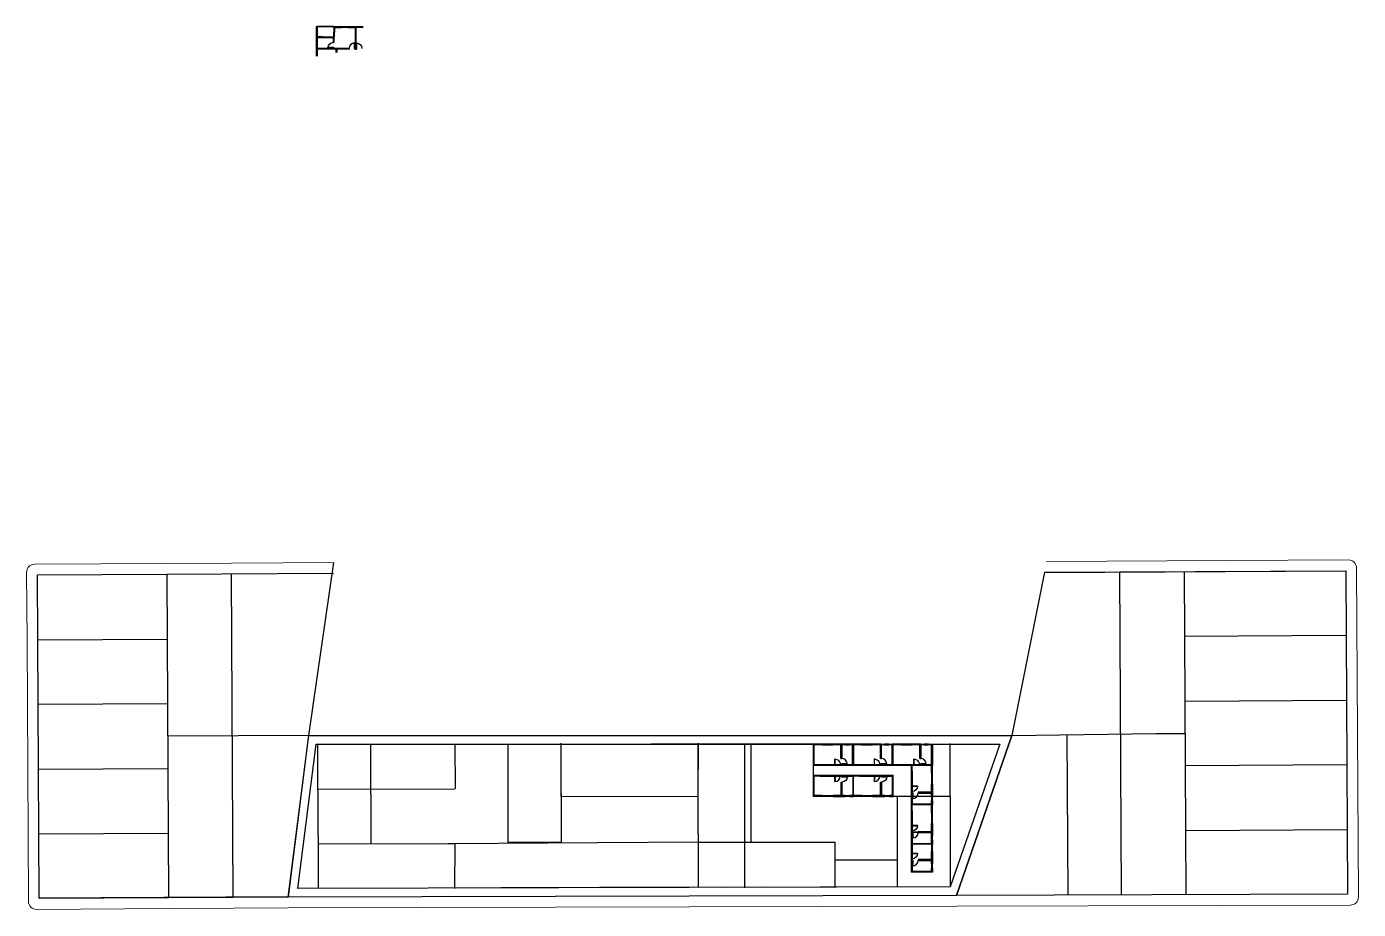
# Model space of a CAD drawing. Header units: centimetres. Extents: x 0 to 1311401, y -389375 to 85618.
# Drawn here: x 640835 to 665453, y -108713 to -92399 of the extents above; entities that cross this region are included whole.
import ezdxf

# ---------------------------------------------------------------- set-up
doc = ezdxf.new("R2010")
doc.units = ezdxf.units.CM
doc.header["$LTSCALE"] = 4
doc.linetypes.add('DASHED2', pattern=[9.525, 6.35, -3.175])
for name, color, linetype in [('0.1', 1, 'Continuous'), ('0.2', 2, 'Continuous'), ('0.6', 6, 'Continuous'), ('02-CONT', 2, 'Continuous'), ('04', 254, 'Continuous'), ('LIMITE-L', 7, 'Continuous')]:
    doc.layers.add(name, color=color, linetype=linetype)
doc.layers.add('K-ALINHAMENTO', color=10, linetype='Continuous', lineweight=9)
doc.layers.add('P-MEIOFIO', color=171, linetype='Continuous', lineweight=9)

# ---------------------------------------------------------------- blocks, each defined once
blk = doc.blocks.new('1_00e-flat-4')
at = {"color": 1}
blk.add_arc((28, -52), 100, 90, 180, dxfattribs=at)
at = {"layer": '02-CONT'}
blk.add_lwpolyline([(28, -52), (25, -52), (25, 48), (28, 48)], close=True, dxfattribs=at)

msp = doc.modelspace()

# ---------------------------------------------------------------- linework, layer by layer
at = {"color": 1}
msp.add_lwpolyline([(659650.548, -102485.209), (665220.33, -102454.838), (665252.936, -108434.595), (658029.975, -108454.34)], dxfattribs=at)
at = {"layer": '0.1'}
for p, q in [((646504.968, -92398.72), (646204.968, -92398.72)), ((646504.968, -92400.72), (646204.968, -92400.72)), ((646653.468, -92398.72), (646773.468, -92398.72)), ((646773.468, -92413.72), (646653.468, -92413.72)), ((646304.968, -92585.72), (646224.968, -92585.72)), ((646224.968, -92600.72), (646304.968, -92600.72)), ((646189.968, -92862.22), (646189.968, -92942.22)), ((646204.968, -92862.22), (646204.968, -92942.22)), ((646220.83, -107346.623), (646216.278, -105681.235)), ((647201.247, -107497.835), (647196.274, -105678.556)), ((648752.518, -105658.589), (648753.541, -106485.457)), ((649739.205, -107479.526), (649734.216, -105654.54)), ((650719.202, -107476.847), (650714.213, -105651.861)), ((650714.231, -106624.234), (650714.231, -105644.234)), ((656514.624, -105658.589), (652375.674, -105658.589)), ((653245.919, -105644.234), (653243.249, -106621.106)), ((653250.444, -107319.928), (653245.891, -105654.54)), ((654230.861, -107471.14), (654225.887, -105651.861)), ((655373.497, -105648.283), (655376.168, -106625.155)), ((655738.526, -105658.592), (655538.526, -105658.588)), ((655538.526, -105673.588), (655738.526, -105673.587)), ((656043.526, -105658.59), (655963.526, -105658.59)), ((655963.526, -105673.584), (656043.526, -105673.583)), ((656468.526, -105658.586), (656268.526, -105658.582)), ((656268.526, -105673.582), (656468.526, -105673.58)), ((656773.526, -105658.583), (656693.526, -105658.584)), ((656693.526, -105673.577), (656773.526, -105673.577)), ((657198.526, -105658.586), (656998.526, -105658.582)), ((656998.526, -105673.582), (657198.526, -105673.58)), ((657503.526, -105658.583), (657423.526, -105658.584)), ((657423.526, -105673.577), (657503.526, -105673.577)), ((657905.186, -106628.283), (657905.186, -105648.283)), ((658823.899, -105658.589), (657909.741, -108294.668)), ((657563.529, -106198.571), (657563.531, -106398.571)), ((657578.525, -106398.571), (657578.529, -106198.571)), ((646220.83, -106488.589), (648749.848, -106485.461)), ((650714.231, -106624.234), (653243.249, -106621.106)), ((657905.186, -106628.283), (655376.168, -106625.155)), ((655541.168, -106610.156), (655741.168, -106610.158)), ((655741.168, -106625.152), (655541.168, -106625.156)), ((655966.168, -106610.161), (656046.168, -106610.161)), ((656046.168, -106625.155), (655966.168, -106625.154)), ((656271.168, -106610.156), (656471.168, -106610.158)), ((656471.168, -106625.152), (656271.168, -106625.156)), ((656696.168, -106610.161), (656776.168, -106610.161)), ((656776.168, -106625.154), (656696.168, -106625.154)), ((656925.189, -106630.962), (656929.742, -108296.35)), ((657563.534, -106623.571), (657563.534, -106703.571)), ((657578.528, -106703.571), (657578.527, -106623.571)), ((657905.186, -106628.283), (657909.738, -108293.671)), ((657563.535, -106928.558), (657563.536, -107128.558)), ((657578.531, -107128.558), (657578.535, -106928.558)), ((653250.444, -107319.928), (653250.444, -108299.928)), ((657907.062, -107314.672), (657909.741, -108294.668)), ((646220.83, -107346.623), (646220.83, -108326.623)), ((646220.83, -107496.623), (648749.848, -107499.751)), ((653250.444, -107469.928), (648621.464, -107499.592)), ((648752.518, -108326.623), (648753.541, -107499.755)), ((650719.202, -107476.847), (649739.205, -107479.526)), ((653250.444, -107469.928), (655779.461, -107473.056)), ((655782.132, -108299.928), (655783.155, -107473.06)), ((657563.529, -107443.546), (657563.531, -107643.546)), ((657563.539, -107353.558), (657563.54, -107433.558)), ((657578.525, -107643.546), (657578.529, -107443.546)), ((657578.533, -107433.558), (657578.532, -107353.558)), ((655782.751, -107799.815), (656928.376, -107796.683)), ((657563.534, -107868.546), (657563.534, -107948.546)), ((657578.528, -107948.546), (657578.527, -107868.546)), ((653250.444, -108299.928), (649603.238, -108317.376)), ((654504.553, -108303.977), (652820.051, -108308.582)), ((657909.741, -108294.668), (653704.814, -108306.164))]:
    msp.add_line(p, q, dxfattribs=at)
at = {"layer": '0.2'}
for p, q in [((646653.468, -92404.72), (646773.468, -92404.72)), ((646773.468, -92407.72), (646653.468, -92407.72)), ((655738.525, -105664.592), (655538.525, -105664.588)), ((655538.526, -105667.588), (655738.526, -105667.587)), ((656468.525, -105664.586), (656268.525, -105664.582)), ((656268.526, -105667.582), (656468.526, -105667.58)), ((657198.525, -105664.586), (656998.525, -105664.582)), ((656998.526, -105667.582), (657198.526, -105667.58)), ((657569.529, -106198.571), (657569.531, -106398.571)), ((657572.525, -106398.57), (657572.529, -106198.57)), ((655541.168, -106616.156), (655741.168, -106616.158)), ((655741.168, -106619.152), (655541.168, -106619.156)), ((656271.168, -106616.156), (656471.168, -106616.158)), ((656471.168, -106619.152), (656271.168, -106619.156)), ((657569.535, -106928.558), (657569.536, -107128.558)), ((657572.531, -107128.558), (657572.535, -106928.558)), ((657569.529, -107443.546), (657569.531, -107643.546)), ((657572.525, -107643.546), (657572.529, -107443.546))]:
    msp.add_line(p, q, dxfattribs=at)
at = {"layer": '0.2', "linetype": 'DASHED2'}
for p, q in [((646304.968, -92591.72), (646224.968, -92591.72)), ((646224.968, -92594.72), (646304.968, -92594.72)), ((646195.968, -92862.22), (646195.968, -92942.22)), ((646198.968, -92862.22), (646198.968, -92942.22)), ((656043.526, -105664.59), (655963.526, -105664.59)), ((655963.526, -105667.584), (656043.526, -105667.583)), ((656773.526, -105664.583), (656693.526, -105664.584)), ((656693.526, -105667.577), (656773.526, -105667.577)), ((657503.526, -105664.583), (657423.526, -105664.584)), ((657423.526, -105667.577), (657503.526, -105667.577)), ((655966.168, -106616.161), (656046.168, -106616.161)), ((656046.168, -106619.155), (655966.168, -106619.154)), ((656696.168, -106616.161), (656776.168, -106616.161)), ((656776.168, -106619.154), (656696.168, -106619.154)), ((657569.534, -106623.571), (657569.534, -106703.571)), ((657572.528, -106703.571), (657572.527, -106623.571)), ((657569.539, -107353.558), (657569.54, -107433.558)), ((657572.533, -107433.558), (657572.532, -107353.558)), ((657569.534, -107868.546), (657569.534, -107948.546)), ((657572.528, -107948.546), (657572.527, -107868.546))]:
    msp.add_line(p, q, dxfattribs=at)
at = {"layer": '0.2'}
for points in [[(646519.968, -92585.72), (646514.968, -92585.72), (646514.968, -92500.72), (646519.968, -92500.72)], [(646524.968, -92500.72), (646519.968, -92500.72), (646519.968, -92413.72), (646524.968, -92413.72)]]:
    msp.add_lwpolyline(points, close=True, dxfattribs=at)
at = {"layer": '0.6'}
for p, q in [((646653.468, -92413.72), (646653.468, -92398.72)), ((646773.468, -92413.72), (646773.468, -92398.72)), ((646224.968, -92600.72), (646224.968, -92585.72)), ((646304.968, -92600.72), (646304.968, -92585.72)), ((646519.968, -92690.72), (646504.968, -92690.72)), ((646519.968, -92790.72), (646504.968, -92790.72)), ((646796.968, -92800.72), (646796.968, -92815.72)), ((646896.968, -92800.72), (646896.968, -92815.72)), ((646931.968, -92800.72), (646931.968, -92815.72)), ((646204.968, -92862.22), (646189.968, -92862.22)), ((646204.968, -92815.72), (646204.968, -92862.22)), ((646551.968, -92815.72), (646551.968, -92878.72)), ((646566.968, -92815.72), (646566.968, -92878.72)), ((654110.903, -108315.053), (654110.903, -105648.572)), ((655538.526, -105673.588), (655538.526, -105658.588)), ((655738.526, -105673.587), (655738.526, -105658.587)), ((655963.526, -105673.584), (655963.526, -105658.59)), ((656043.526, -105658.59), (656118.526, -105658.589)), ((656043.526, -105673.583), (656043.526, -105658.59)), ((656268.526, -105673.582), (656268.526, -105658.582)), ((656468.526, -105673.58), (656468.526, -105658.58)), ((656693.526, -105673.577), (656693.526, -105658.584)), ((656773.526, -105673.577), (656773.526, -105658.583)), ((656773.526, -105658.583), (656848.526, -105658.583)), ((656998.526, -105673.582), (656998.526, -105658.582)), ((657198.526, -105673.58), (657198.526, -105658.58)), ((657423.526, -105673.577), (657423.526, -105658.584)), ((657503.526, -105673.577), (657503.526, -105658.583)), ((657503.526, -105658.583), (657578.526, -105658.583)), ((655398.528, -106033.589), (655398.528, -106048.589)), ((655498.528, -106033.588), (655498.528, -106048.588)), ((655748.524, -106048.592), (655763.524, -106048.592)), ((655888.528, -105923.586), (655903.528, -105923.585)), ((655888.528, -106023.586), (655903.528, -106023.585)), ((656118.528, -106033.584), (656118.528, -106048.584)), ((656128.528, -106033.583), (656128.528, -106048.583)), ((656228.528, -106033.582), (656228.528, -106048.582)), ((656478.524, -106048.586), (656493.524, -106048.586)), ((656618.528, -105923.579), (656633.528, -105923.579)), ((656618.528, -106023.579), (656633.528, -106023.579)), ((656848.528, -106033.577), (656848.528, -106048.577)), ((656858.528, -106033.583), (656858.528, -106048.583)), ((656958.528, -106033.582), (656958.528, -106048.582)), ((657203.528, -106058.573), (657188.528, -106058.573)), ((657208.524, -106048.586), (657223.524, -106048.586)), ((657348.528, -105923.579), (657363.528, -105923.579)), ((657348.528, -106023.579), (657363.528, -106023.579)), ((657578.528, -106033.577), (657578.528, -106048.577)), ((655401.171, -106250.155), (655401.171, -106235.155)), ((655501.171, -106250.156), (655501.171, -106235.156)), ((655751.166, -106235.152), (655766.166, -106235.152)), ((655891.171, -106260.159), (655906.171, -106260.159)), ((656121.171, -106250.161), (656121.171, -106235.161)), ((656131.171, -106250.155), (656131.171, -106235.155)), ((656231.171, -106250.156), (656231.171, -106235.156)), ((656481.166, -106235.152), (656496.166, -106235.152)), ((656621.171, -106260.159), (656636.171, -106260.159)), ((656851.171, -106250.161), (656851.171, -106235.161)), ((657203.529, -106158.573), (657188.529, -106158.573)), ((657563.529, -106198.571), (657578.529, -106198.571)), ((655891.17, -106360.159), (655906.17, -106360.159)), ((656621.17, -106360.159), (656636.17, -106360.159)), ((657188.525, -106408.569), (657188.525, -106423.569)), ((657213.532, -106548.573), (657213.532, -106563.573)), ((657313.532, -106548.573), (657313.532, -106563.573)), ((657563.531, -106398.571), (657578.531, -106398.571)), ((655541.168, -106610.156), (655541.168, -106625.156)), ((655741.168, -106610.158), (655741.168, -106625.158)), ((655966.168, -106610.161), (655966.168, -106625.154)), ((656046.168, -106610.161), (656046.168, -106625.155)), ((656046.168, -106625.155), (656121.168, -106625.155)), ((656271.168, -106610.156), (656271.168, -106625.156)), ((656471.168, -106610.158), (656471.168, -106625.158)), ((656696.168, -106610.161), (656696.168, -106625.154)), ((656776.168, -106610.161), (656776.168, -106625.154)), ((656776.168, -106625.154), (656851.168, -106625.155)), ((657203.534, -106778.573), (657188.534, -106778.573)), ((657203.534, -106788.561), (657188.534, -106788.561)), ((657563.534, -106623.571), (657578.527, -106623.571)), ((657563.534, -106703.571), (657578.528, -106703.571)), ((657578.528, -106703.571), (657578.528, -106778.571)), ((657203.535, -106888.561), (657188.535, -106888.561)), ((657563.535, -106928.558), (657578.535, -106928.558)), ((657203.528, -107303.549), (657188.528, -107303.549)), ((657188.531, -107138.556), (657188.531, -107153.556)), ((657213.537, -107278.561), (657213.538, -107293.561)), ((657313.537, -107278.56), (657313.538, -107293.56)), ((657563.536, -107128.558), (657578.536, -107128.558)), ((657203.529, -107403.549), (657188.529, -107403.549)), ((657203.539, -107508.561), (657188.539, -107508.561)), ((657563.529, -107443.546), (657578.529, -107443.546)), ((657563.539, -107353.558), (657578.532, -107353.558)), ((657563.54, -107433.558), (657578.533, -107433.558)), ((657578.533, -107433.558), (657578.534, -107508.558)), ((657188.525, -107653.544), (657188.525, -107668.544)), ((657213.532, -107793.549), (657213.532, -107808.549)), ((657313.532, -107793.548), (657313.532, -107808.548)), ((657563.531, -107643.546), (657578.531, -107643.546)), ((657203.534, -108023.549), (657188.534, -108023.549)), ((657563.534, -107868.546), (657578.527, -107868.546)), ((657563.534, -107948.546), (657578.528, -107948.546)), ((657578.528, -107948.546), (657578.528, -108023.546))]:
    msp.add_line(p, q, dxfattribs=at)
for points in [[(646189.968, -92398.72), (646204.968, -92398.72), (646204.968, -92585.72)], [(646189.968, -92398.72), (646189.968, -92413.72), (646189.968, -92600.72)], [(646504.968, -92413.72), (646504.968, -92398.72), (646653.468, -92398.72)], [(646504.968, -92413.72), (646653.468, -92413.72)], [(646773.468, -92398.72), (646921.968, -92398.72)], [(646773.468, -92413.72), (646906.968, -92413.72), (646906.968, -92800.72), (646896.968, -92800.72)], [(646921.968, -92398.72), (647055.468, -92398.72)], [(647055.468, -92413.72), (646921.968, -92413.72), (646921.968, -92800.72), (646931.968, -92800.72)], [(646189.968, -92600.72), (646189.968, -92800.72), (646189.968, -92862.22)], [(646204.968, -92585.72), (646224.968, -92585.72)], [(646204.968, -92600.72), (646204.968, -92800.72)], [(646204.968, -92600.72), (646224.968, -92600.72)], [(646504.968, -92790.72), (646504.968, -92800.72), (646204.968, -92800.72)], [(646304.968, -92585.72), (646504.968, -92585.72), (646519.968, -92585.72)], [(646304.968, -92600.72), (646504.968, -92600.72), (646504.968, -92690.72)], [(646504.968, -92585.72), (646504.968, -92585.72)], [(646504.968, -92690.72), (646504.968, -92600.72)], [(646504.968, -92800.72), (646504.968, -92790.72)], [(646519.968, -92690.72), (646519.968, -92585.72)], [(646796.968, -92800.72), (646519.968, -92800.72), (646519.968, -92790.72)], [(646519.968, -92815.72), (646204.968, -92815.72)], [(646551.968, -92815.72), (646504.968, -92815.72)], [(646796.968, -92815.72), (646566.968, -92815.72)], [(646906.968, -92815.72), (646896.968, -92815.72)], [(646906.968, -92815.72), (646931.968, -92815.72)], [(655538.526, -105658.588), (655373.526, -105658.589)], [(655538.526, -105673.588), (655388.526, -105673.589), (655388.528, -106033.589), (655398.528, -106033.589)], [(655903.526, -105658.585), (655738.526, -105658.587)], [(655738.526, -105658.592), (655963.526, -105658.59)], [(655888.528, -105923.586), (655888.526, -105673.586), (655738.526, -105673.587)], [(655888.526, -105658.584), (655888.526, -105658.586)], [(655888.526, -105673.586), (655888.528, -105923.586)], [(655903.528, -105923.585), (655903.526, -105673.584)], [(655963.526, -105673.584), (655903.526, -105673.584), (655903.528, -105923.585)], [(655903.528, -106023.585), (655903.528, -106033.584), (656103.528, -106033.583), (656103.526, -105673.583), (656043.526, -105673.583)], [(656268.526, -105658.582), (656103.526, -105658.583)], [(656118.526, -105658.589), (656118.528, -106033.584), (656118.528, -106033.584)], [(656268.526, -105673.582), (656118.526, -105673.583), (656118.528, -106033.583), (656128.528, -106033.583)], [(656633.526, -105658.579), (656468.526, -105658.58)], [(656468.526, -105658.586), (656693.526, -105658.584)], [(656618.528, -105923.579), (656618.526, -105673.579), (656468.526, -105673.58)], [(656618.526, -105658.578), (656618.526, -105658.579)], [(656618.526, -105673.579), (656618.528, -105923.579)], [(656693.526, -105673.577), (656633.526, -105673.578), (656633.528, -105923.579)], [(656633.528, -105923.579), (656633.526, -105673.578)], [(656633.528, -106023.579), (656633.528, -106033.578), (656833.528, -106033.576), (656833.526, -105673.576), (656773.526, -105673.577)], [(656998.526, -105658.582), (656833.526, -105658.583)], [(656848.526, -105658.583), (656848.528, -106033.577), (656848.528, -106033.577)], [(656998.526, -105673.582), (656848.526, -105673.583), (656848.528, -106033.583), (656858.528, -106033.583)], [(657363.526, -105658.579), (657198.526, -105658.58)], [(657198.526, -105658.586), (657423.526, -105658.584)], [(657348.528, -105923.579), (657348.526, -105673.579), (657198.526, -105673.58)], [(657348.526, -105658.578), (657348.526, -105658.579)], [(657348.526, -105673.579), (657348.528, -105923.579)], [(657423.526, -105673.577), (657363.526, -105673.578), (657363.528, -105923.579)], [(657363.528, -105923.579), (657363.526, -105673.578)], [(657363.528, -106023.579), (657363.528, -106033.578), (657563.528, -106033.576), (657563.526, -105673.576), (657503.526, -105673.577)], [(657578.526, -105658.583), (657578.528, -106033.577), (657578.528, -106033.577)], [(655373.528, -106048.589), (655398.528, -106048.589)], [(655373.529, -106048.589), (655748.524, -106048.592), (655748.524, -106048.592)], [(655498.528, -106033.588), (655888.528, -106033.586), (655888.528, -106023.586)], [(655498.528, -106048.588), (655903.528, -106048.585), (655903.528, -106048.584)], [(655763.522, -106033.592), (655763.524, -106033.592), (655763.524, -106048.592)], [(655888.528, -106023.586), (655888.528, -106033.586)], [(655888.528, -106048.584), (656103.528, -106048.584)], [(655903.528, -106033.584), (655903.528, -106023.585)], [(656103.528, -106048.583), (656103.528, -106048.584), (656118.528, -106048.584)], [(656103.528, -106048.583), (656128.528, -106048.583)], [(656103.529, -106048.583), (656478.524, -106048.586), (656478.524, -106048.586)], [(656228.528, -106033.582), (656618.528, -106033.579), (656618.528, -106023.579)], [(656228.528, -106048.582), (656633.528, -106048.579), (656633.528, -106048.578)], [(656493.522, -106033.586), (656493.524, -106033.586), (656493.524, -106048.586)], [(656618.528, -106023.579), (656618.528, -106033.579)], [(656618.528, -106048.578), (656833.528, -106048.577)], [(656633.528, -106033.578), (656633.528, -106023.579)], [(656833.528, -106048.576), (656833.528, -106048.577), (656848.528, -106048.577)], [(656833.528, -106048.583), (656858.528, -106048.583)], [(656833.529, -106048.583), (657208.524, -106048.586), (657208.524, -106048.586)], [(656958.528, -106033.582), (657348.528, -106033.579), (657348.528, -106023.579)], [(656958.528, -106048.582), (657363.528, -106048.579), (657363.528, -106048.578)], [(657188.528, -106033.574), (657188.525, -106408.569), (657188.525, -106408.569)], [(657188.528, -106033.573), (657188.528, -106058.573)], [(657563.529, -106198.571), (657563.528, -106048.571), (657203.528, -106048.573), (657203.528, -106058.573)], [(657223.522, -106033.586), (657223.524, -106033.586), (657223.524, -106048.586)], [(657348.528, -106023.579), (657348.528, -106033.579)], [(657348.528, -106048.578), (657563.528, -106048.577)], [(657363.528, -106033.578), (657363.528, -106023.579)], [(657563.528, -106048.576), (657563.528, -106048.577), (657578.528, -106048.577)], [(657578.529, -106198.571), (657578.528, -106033.571)], [(655376.171, -106235.155), (655751.166, -106235.152), (655751.166, -106235.152)], [(655376.171, -106235.155), (655401.171, -106235.155)], [(655541.168, -106610.156), (655391.168, -106610.155), (655391.171, -106250.155), (655401.171, -106250.155)], [(655501.171, -106235.156), (655906.171, -106235.159), (655906.171, -106235.16)], [(655501.171, -106250.156), (655891.171, -106250.159), (655891.171, -106260.159)], [(655766.165, -106250.152), (655766.166, -106250.152), (655766.166, -106235.152)], [(655891.171, -106235.16), (656106.171, -106235.161)], [(655891.171, -106260.159), (655891.171, -106250.159)], [(655906.171, -106250.16), (655906.171, -106260.159)], [(655906.171, -106260.159), (655906.171, -106250.16), (656106.171, -106250.162), (656106.168, -106610.162), (656046.168, -106610.161)], [(656106.171, -106235.155), (656481.166, -106235.152), (656481.166, -106235.152)], [(656106.171, -106235.155), (656131.171, -106235.155)], [(656106.171, -106235.162), (656106.171, -106235.161), (656121.171, -106235.161)], [(656271.168, -106610.156), (656121.168, -106610.155), (656121.171, -106250.155), (656131.171, -106250.155)], [(656121.168, -106625.155), (656121.171, -106250.161), (656121.171, -106250.161)], [(656231.171, -106235.156), (656636.171, -106235.159), (656636.171, -106235.16)], [(656231.171, -106250.156), (656621.171, -106250.159), (656621.171, -106260.159)], [(656496.165, -106250.152), (656496.166, -106250.152), (656496.166, -106235.152)], [(656621.171, -106235.16), (656836.171, -106235.16)], [(656621.171, -106260.159), (656621.171, -106250.159)], [(656636.171, -106250.16), (656636.171, -106260.159)], [(656636.171, -106260.159), (656636.171, -106250.16), (656836.171, -106250.162), (656836.168, -106610.162), (656776.168, -106610.161)], [(656836.171, -106235.162), (656836.171, -106235.16), (656851.171, -106235.161)], [(656851.168, -106625.155), (656851.171, -106250.161), (656851.171, -106250.161)], [(657188.529, -106158.573), (657188.532, -106563.573), (657188.533, -106563.573)], [(657203.529, -106158.573), (657203.532, -106548.573), (657213.532, -106548.573)], [(655891.17, -106360.159), (655891.168, -106610.159), (655741.168, -106610.158)], [(655891.168, -106610.159), (655891.17, -106360.159)], [(655906.17, -106360.159), (655906.168, -106610.16)], [(655966.168, -106610.161), (655906.168, -106610.16), (655906.17, -106360.159)], [(656621.17, -106360.159), (656621.168, -106610.159), (656471.168, -106610.158)], [(656621.168, -106610.159), (656621.17, -106360.159)], [(656636.17, -106360.159), (656636.168, -106610.16)], [(656696.168, -106610.161), (656636.168, -106610.16), (656636.17, -106360.159)], [(657203.525, -106423.567), (657203.525, -106423.569), (657188.525, -106423.569)], [(657188.533, -106548.573), (657188.534, -106763.573)], [(657213.532, -106548.573), (657203.532, -106548.573)], [(657203.533, -106563.573), (657213.532, -106563.573)], [(657213.532, -106563.573), (657203.533, -106563.573), (657203.535, -106763.573), (657563.535, -106763.571), (657563.534, -106703.571)], [(657313.532, -106548.573), (657563.532, -106548.571), (657563.531, -106398.571)], [(657563.532, -106548.571), (657313.532, -106548.573)], [(657313.532, -106563.573), (657563.533, -106563.571)], [(657563.534, -106623.571), (657563.533, -106563.571), (657313.532, -106563.573)], [(657578.525, -106398.571), (657578.527, -106623.571)], [(657578.532, -106563.571), (657578.531, -106398.571)], [(657578.533, -106548.571), (657578.532, -106548.571)], [(655541.168, -106625.156), (655376.168, -106625.155)], [(655741.168, -106625.152), (655966.168, -106625.154)], [(655906.168, -106625.159), (655741.168, -106625.158)], [(655891.168, -106625.16), (655891.168, -106625.159)], [(656271.168, -106625.156), (656106.168, -106625.155)], [(656471.168, -106625.152), (656696.168, -106625.154)], [(656636.168, -106625.159), (656471.168, -106625.158)], [(656621.168, -106625.16), (656621.168, -106625.159)], [(657188.534, -106763.562), (657188.531, -107138.556), (657188.531, -107138.556)], [(657188.534, -106763.561), (657188.534, -106788.561)], [(657188.535, -106763.573), (657188.534, -106763.573), (657188.534, -106778.573)], [(657563.535, -106928.558), (657563.534, -106778.558), (657203.534, -106778.561), (657203.534, -106788.561)], [(657578.528, -106778.571), (657203.534, -106778.573), (657203.534, -106778.573)], [(657578.535, -106928.558), (657578.534, -106763.558)], [(657188.535, -106888.561), (657188.538, -107293.561), (657188.539, -107293.561)], [(657203.535, -106888.561), (657203.537, -107278.561), (657213.537, -107278.561)], [(657188.528, -107278.55), (657188.525, -107653.544), (657188.525, -107653.544)], [(657188.528, -107278.549), (657188.528, -107303.549)], [(657203.531, -107153.555), (657203.531, -107153.556), (657188.531, -107153.556)], [(657188.539, -107278.561), (657188.539, -107493.561)], [(657563.529, -107443.546), (657563.528, -107293.546), (657203.528, -107293.549), (657203.528, -107303.549)], [(657213.537, -107278.561), (657203.537, -107278.561)], [(657203.539, -107293.561), (657213.538, -107293.561)], [(657213.538, -107293.561), (657203.539, -107293.561), (657203.54, -107493.561), (657563.54, -107493.558), (657563.54, -107433.558)], [(657313.537, -107278.56), (657563.537, -107278.558), (657563.536, -107128.558)], [(657563.537, -107278.558), (657313.537, -107278.56)], [(657313.538, -107293.56), (657563.539, -107293.558)], [(657563.539, -107353.558), (657563.539, -107293.558), (657313.538, -107293.56)], [(657578.529, -107443.546), (657578.528, -107278.546)], [(657578.531, -107128.558), (657578.532, -107353.558)], [(657578.538, -107293.558), (657578.536, -107128.558)], [(657578.539, -107278.558), (657578.537, -107278.558)], [(657188.529, -107403.549), (657188.532, -107808.549), (657188.533, -107808.549)], [(657188.54, -107493.561), (657188.539, -107493.561), (657188.539, -107508.561)], [(657203.529, -107403.549), (657203.532, -107793.549), (657213.532, -107793.549)], [(657578.534, -107508.558), (657203.539, -107508.561), (657203.539, -107508.561)], [(657203.525, -107668.543), (657203.525, -107668.544), (657188.525, -107668.544)], [(657188.533, -107793.549), (657188.534, -108008.549)], [(657213.532, -107793.549), (657203.532, -107793.549)], [(657203.533, -107808.549), (657213.532, -107808.549)], [(657213.532, -107808.549), (657203.533, -107808.549), (657203.535, -108008.549), (657563.535, -108008.546), (657563.534, -107948.546)], [(657313.532, -107793.548), (657563.532, -107793.546), (657563.531, -107643.546)], [(657563.532, -107793.546), (657313.532, -107793.548)], [(657313.532, -107808.548), (657563.533, -107808.546)], [(657563.534, -107868.546), (657563.533, -107808.546), (657313.532, -107808.548)], [(657578.525, -107643.546), (657578.527, -107868.546)], [(657578.532, -107808.546), (657578.531, -107643.546)], [(657578.533, -107793.546), (657578.532, -107793.546)], [(657188.535, -108008.549), (657188.534, -108008.549), (657188.534, -108023.549)], [(657578.528, -108023.546), (657203.534, -108023.549), (657203.534, -108023.549)]]:
    msp.add_lwpolyline(points, dxfattribs=at)
at = {"layer": '0.6', "lineweight": 9}
for points in [[(655373.528, -106048.589), (655373.526, -105658.589)], [(655388.528, -106033.589), (655388.526, -105673.589)], [(656103.528, -106048.583), (656103.526, -105658.583)], [(656103.528, -106048.589), (656103.526, -105658.589)], [(656103.528, -106048.589), (656103.526, -105658.589)], [(656118.528, -106033.583), (656118.526, -105673.583)], [(656118.528, -106033.589), (656118.526, -105673.589)], [(656833.528, -106048.583), (656833.526, -105658.583)], [(656833.528, -106048.583), (656833.526, -105658.583)], [(656833.528, -106048.583), (656833.526, -105658.583)], [(656848.528, -106033.583), (656848.526, -105673.583)], [(656848.528, -106033.583), (656848.526, -105673.583)], [(657563.528, -106048.583), (657563.526, -105658.583)], [(657563.528, -106048.583), (657563.526, -105658.583)], [(657578.528, -106033.583), (657578.526, -105673.583)], [(655373.528, -106048.589), (655388.528, -106048.589)], [(655763.529, -106033.592), (655373.529, -106033.589)], [(655748.529, -106048.592), (655388.529, -106048.589)], [(655763.529, -106033.592), (655763.529, -106048.592)], [(655763.529, -106033.592), (655763.529, -106048.592)], [(656103.528, -106048.583), (656118.528, -106048.583)], [(656103.528, -106048.589), (656118.528, -106048.589)], [(656103.528, -106048.589), (656118.528, -106048.589)], [(656493.529, -106033.586), (656103.529, -106033.583)], [(656478.529, -106048.586), (656118.529, -106048.583)], [(656493.529, -106033.586), (656493.529, -106048.586)], [(656493.529, -106033.586), (656493.529, -106048.586)], [(656833.528, -106048.583), (656848.528, -106048.583)], [(656833.528, -106048.583), (656848.528, -106048.583)], [(656833.528, -106048.583), (656848.528, -106048.583)], [(657223.529, -106033.586), (656833.529, -106033.583)], [(657208.529, -106048.586), (656848.529, -106048.583)], [(657188.525, -106408.574), (657188.528, -106048.574)], [(657188.528, -106033.573), (657578.528, -106033.571)], [(657188.528, -106033.573), (657188.528, -106048.573)], [(657203.525, -106423.574), (657203.528, -106033.574)], [(657203.528, -106048.573), (657563.528, -106048.571)], [(657223.529, -106033.586), (657223.529, -106048.586)], [(657223.529, -106033.586), (657223.529, -106048.586)], [(657563.528, -106048.583), (657578.528, -106048.583)], [(657563.528, -106048.583), (657578.528, -106048.583)], [(655376.171, -106235.155), (655376.168, -106625.155)], [(655376.171, -106235.155), (655391.171, -106235.155)], [(655766.171, -106250.152), (655376.171, -106250.155)], [(655391.171, -106250.155), (655391.168, -106610.155)], [(655751.171, -106235.152), (655391.171, -106235.155)], [(655766.171, -106250.152), (655766.171, -106235.152)], [(655766.171, -106250.152), (655766.171, -106235.152)], [(656106.171, -106235.155), (656106.168, -106625.155)], [(656106.171, -106235.155), (656106.168, -106625.155)], [(656106.171, -106235.155), (656106.168, -106625.155)], [(656106.171, -106235.155), (656121.171, -106235.155)], [(656106.171, -106235.155), (656121.171, -106235.155)], [(656106.171, -106235.155), (656121.171, -106235.155)], [(656496.171, -106250.152), (656106.171, -106250.155)], [(656121.171, -106250.155), (656121.168, -106610.155)], [(656121.171, -106250.155), (656121.168, -106610.155)], [(656481.171, -106235.152), (656121.171, -106235.155)], [(656496.171, -106250.152), (656496.171, -106235.152)], [(656496.171, -106250.152), (656496.171, -106235.152)], [(656836.171, -106235.155), (656836.168, -106625.155)], [(656836.171, -106235.155), (656836.168, -106625.155)], [(656836.171, -106235.155), (656851.171, -106235.155)], [(656836.171, -106235.155), (656851.171, -106235.155)], [(656851.171, -106250.155), (656851.168, -106610.155)], [(657203.525, -106423.574), (657188.525, -106423.574)], [(657203.525, -106423.574), (657188.525, -106423.574)], [(657188.528, -106763.573), (657578.528, -106763.571)], [(657188.528, -106763.573), (657578.528, -106763.571)], [(657188.528, -106763.573), (657188.528, -106778.573)], [(657188.528, -106763.573), (657188.528, -106778.573)], [(657188.531, -107138.562), (657188.534, -106778.562)], [(657188.534, -106763.561), (657578.534, -106763.558)], [(657188.534, -106763.561), (657188.534, -106778.561)], [(657203.528, -106778.573), (657563.528, -106778.571)], [(657203.531, -107153.562), (657203.534, -106763.562)], [(657203.534, -106778.561), (657563.534, -106778.558)], [(657188.525, -107653.55), (657188.528, -107293.55)], [(657188.528, -107278.549), (657578.528, -107278.546)], [(657188.528, -107278.549), (657188.528, -107293.549)], [(657203.531, -107153.562), (657188.531, -107153.562)], [(657203.531, -107153.562), (657188.531, -107153.562)], [(657203.525, -107668.55), (657203.528, -107278.55)], [(657203.528, -107293.549), (657563.528, -107293.546)], [(657188.534, -107493.561), (657578.534, -107493.558)], [(657188.534, -107493.561), (657578.534, -107493.558)], [(657188.534, -107493.561), (657188.534, -107508.561)], [(657188.534, -107493.561), (657188.534, -107508.561)], [(657203.534, -107508.561), (657563.534, -107508.559)], [(657203.525, -107668.55), (657188.525, -107668.55)], [(657203.525, -107668.55), (657188.525, -107668.55)], [(657188.528, -108008.549), (657578.528, -108008.546)], [(657188.528, -108008.549), (657578.528, -108008.546)], [(657188.528, -108008.549), (657188.528, -108023.549)], [(657188.528, -108008.549), (657188.528, -108023.549)], [(657203.528, -108023.549), (657563.528, -108023.546)]]:
    msp.add_lwpolyline(points, dxfattribs=at)
at = {"layer": '04'}
for points in [[(646048.293, -105498.589), (646514.728, -102304.248)], [(646048.281, -105494.376), (645666.395, -108483.926), (641066.966, -108509.005), (641034.36, -102529.249), (643426.263, -102516.206), (646485.587, -102499.525)], [(643426.274, -102520.42), (643458.88, -108500.176)], [(644654.831, -108493.655), (644624.811, -102513.884)], [(659651.521, -102480.337), (665220.33, -102454.838), (665252.936, -108434.595), (658023.711, -108454.357), (659048.733, -105498.589)], [(659651.521, -102480.337), (659048.733, -105498.589), (661708.369, -105463.955), (662246.754, -105463.955)], [(661037.327, -102473.991), (661067.05, -108446.038)], [(662230.404, -102468.529), (662263.013, -108442.768)], [(641040.893, -103729.413), (643432.796, -103716.371)], [(665226.851, -103650.79), (662236.946, -103667.11)], [(662243.467, -104863.044), (665233.372, -104846.741)], [(643439.317, -104912.322), (641047.414, -104925.364)], [(646048.293, -105498.589), (643442.577, -105510.298)], [(660088.45, -108448.713), (660072.278, -105482.716)], [(665239.893, -106042.692), (662250.002, -106059.012)], [(641053.935, -106121.316), (643445.838, -106108.273)], [(641060.457, -107317.267), (643452.359, -107304.225)], [(662256.523, -107254.946), (665246.415, -107238.643)]]:
    msp.add_lwpolyline(points, dxfattribs=at)
at = {"layer": 'K-ALINHAMENTO'}
msp.add_lwpolyline([(646515.815, -102503.573), (644622.226, -102513.898), (643426.274, -102520.42), (641034.372, -102533.462), (641040.893, -103729.413), (641047.414, -104925.364), (641053.935, -106121.316), (641060.457, -107317.267), (641066.978, -108513.218), (643458.88, -108500.176), (644654.831, -108493.655), (645666.407, -108488.139)], dxfattribs=at)
at = {"layer": 'LIMITE-L'}
for points in [[(658023.711, -108454.357), (645666.407, -108488.139), (646048.293, -105498.589), (659048.733, -105498.589)], [(657909.741, -108294.668), (645848.209, -108327.641), (646189.154, -105658.589), (658823.899, -105658.589)]]:
    msp.add_lwpolyline(points, close=True, dxfattribs=at)
at = {"layer": 'P-MEIOFIO'}
msp.add_lwpolyline([(646514.728, -102304.248), (644621.139, -102314.573), (643425.188, -102321.094), (640983.454, -102334.408, 0.414213562), (640834.775, -102484.717), (640841.568, -103730.5), (640848.089, -104926.451), (640854.61, -106122.402), (640861.131, -107318.354), (640867.924, -108564.136, 0.414213562), (641018.233, -108712.815), (643459.967, -108699.501), (644655.918, -108692.98), (645667.494, -108687.464), (658030.52, -108653.668), (665303.448, -108633.786, 0.415010138), (665452.533, -108483.475), (665419.384, -102403.92, 0.414213562), (665269.074, -102255.241), (659690.401, -102285.66)], format="xyb", dxfattribs=at)

# ---------------------------------------------------------------- block references
at = {"layer": '0.6', "xscale": -1}
for p, rotation in [((646452.715, -92762.314), 90), ((655801.378, -105981.333), 0.0004238454294736017), ((656531.378, -105981.327), 0.0004238454294736017), ((657261.378, -105981.327), 0.0004238454294736017), ((655958.423, -106288.565), 269.9995761545706), ((656688.423, -106288.565), 269.9995761545706), ((657255.784, -106461.423), 270.0004238454295), ((657255.79, -107191.411), 270.0004238454295), ((657255.784, -107706.399), 270.0004238454295)]:
    msp.add_blockref('1_00e-flat-4', p, dxfattribs=dict(at, rotation=rotation))
at = {"layer": '0.6'}
msp.add_blockref('1_00e-flat-4', (646868.563, -92748.467), dxfattribs=at)
at = {"layer": '0.6', "xscale": -1}
msp.add_blockref('1_00e-flat-4', (646960.373, -92748.467), dxfattribs=at)
at = {"layer": '0.6'}
for p, rotation in [((655955.781, -105995.18), 270.0004238454295), ((656685.781, -105995.173), 270.0004238454295), ((657415.781, -105995.173), 270.0004238454295), ((655804.02, -106302.411), 179.9995761545705), ((656534.02, -106302.411), 179.9995761545705), ((657241.938, -106615.826), 180.0004238454294), ((657241.943, -107345.814), 180.0004238454294), ((657241.938, -107860.802), 180.0004238454294)]:
    msp.add_blockref('1_00e-flat-4', p, dxfattribs=dict(at, rotation=rotation))

doc.saveas('drawing.dxf')
